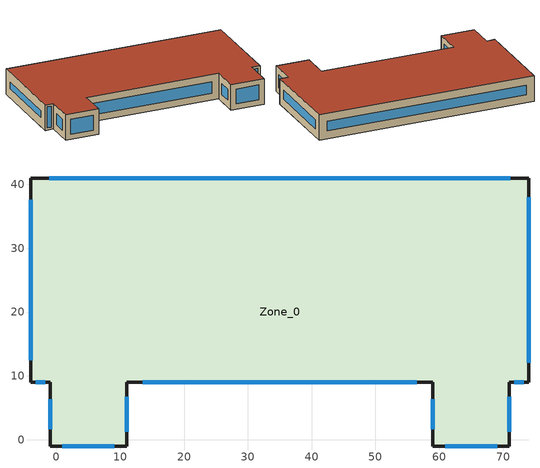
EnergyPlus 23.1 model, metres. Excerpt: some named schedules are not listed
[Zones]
Zone_0
 floor outside (90.1-2019 Nonresidential CZ 0 Exterior Floor (Mass)): 11,9 11,-1 -1,-1 -1,9 -4,9 -4,41 74,41 74,9 71,9 71,-1 59,-1 59,9 z6.95
 wall outside (90.1-2019 Nonresidential CZ 0 Exterior Wall (Mass)): 11,-1 11,9 59,9 59,-1 71,-1 71,9 74,9 74,41 -4,41 -4,9 -1,9 -1,-1 11,-1 z6.95:16.18
 window (90.1-2019 Nonresidential CZ 0 Glazing (Operable)): 11,1.26 11,6.75 / 71,1.26 71,6.75 z9.2:13.92; 0.91,-1 9.09,-1 / 60.91,-1 69.09,-1 z8.85:14.27; -1,6.35 -1,1.66 / 59,6.35 59,1.66 z9.6:13.53; -3.22,9 -1.78,9 / 71.78,9 73.22,9 z7.72:15.4; -4,37.56 -4,12.44 z10.39:12.74; 71.13,41 -1.13,41 z9.82:13.31; 74,12.03 74,37.98 z9.97:13.16; 13.55,9 56.45,9 z9.5:13.63
 roof outside (90.1-2019 Nonresidential CZ 0 Exterior Roof (Mass)): 11,9 59,9 59,-1 71,-1 71,9 74,9 74,41 -4,41 -4,9 -1,9 -1,-1 11,-1 z16.18
[Site:GroundTemperature:BuildingSurface]
18, 18, 18, 18, 18, 18, 18, 18, 18, 18, 18, 18
[Site:GroundReflectance]
0.2, 0.2, 0.2, 0.2, 0.2, 0.2, 0.2, 0.2, 0.2, 0.2, 0.2, 0.2
[Site:GroundReflectance:SnowModifier]
1, 1
[Site:WeatherStation]
Wind Sensor Height Above Ground {m}=10; Wind Speed Profile Exponent=0.22; Wind Speed Profile Boundary Layer Thickness {m}=370; Air Temperature Sensor Height Above Ground {m}=1.5
[SizingPeriod:WeatherFileConditionType] Use Weather File Daylight Saving Period=No; Use Weather File Rain and Snow Indicators=No
Name | Period Selection | Day Type
Extreme Summer Weather Period for Design | SummerExtreme | SummerDesignDay
Extreme Winter Weather Period for Design | WinterExtreme | WinterDesignDay
[Building]
Building: North Axis {deg}=0; Terrain=Suburbs; Loads Convergence Tolerance Value=0.04; Temperature Convergence Tolerance Value {deltaC}=0.25; Solar Distribution=FullExterior; Maximum Number of Warmup Days=25; Minimum Number of Warmup Days=6
[Construction]
90.1-2019 Nonresidential CZ 0 Exterior Wall (Mass): Stucco_0.025_90.1-2019 Nonresidential CZ 0 Exterior Wall (Mass), Concrete_0.203_90.1-2019 Nonresidential CZ 0 Exterior Wall (Mass), Mineral Wool_0.006340168156952033_90.1-2019 Nonresidential CZ 0 Exterior Wall (Mass), Plaster_0.013_90.1-2019 Nonresidential CZ 0 Exterior Wall (Mass)
90.1-2019 Nonresidential CZ 0 Exterior Roof (Mass): Vaporpermeable Felt_0.003_90.1-2019 Nonresidential CZ 0 Exterior Roof (Mass), XPS Board_0.14713995500631277_90.1-2019 Nonresidential CZ 0 Exterior Roof (Mass), Concrete_0.203_90.1-2019 Nonresidential CZ 0 Exterior Roof (Mass), Acoustic Tile_0.005_90.1-2019 Nonresidential CZ 0 Exterior Roof (Mass)
90.1-2019 Nonresidential CZ 0 Exterior Floor (Mass): Stucco_0.025_90.1-2019 Nonresidential CZ 0 Exterior Floor (Mass), Mineral Wool_0.005244967487677573_90.1-2019 Nonresidential CZ 0 Exterior Floor (Mass), Concrete_0.102_90.1-2019 Nonresidential CZ 0 Exterior Floor (Mass), Carpet_0.02_90.1-2019 Nonresidential CZ 0 Exterior Floor (Mass)
90.1-2019 Nonresidential CZ 0 Glazing (Operable): 90.1-2019 Nonresidential CZ 0 Glazing (Operable)Window
[Material]
Stucco_0.025_90.1-2019 Nonresidential CZ 0 Exterior Wall (Mass): Roughness=Smooth; @90.1-2019 Nonresidential CZ 0 Exterior Wall (Mass):Stucco-Thickness@ [m]=0.025; @90.1-2019 Nonresidential CZ 0 Exterior Wall (Mass):Stucco-Conductivity@ [W/m-K]=0.72; @90.1-2019 Nonresidential CZ 0 Exterior Wall (Mass):Stucco-Density@ [kg/m3]=1856; @90.1-2019 Nonresidential CZ 0 Exterior Wall (Mass):Stucco-SpecificHeat@ [J/kg-K]=840; @90.1-2019 Nonresidential CZ 0 Exterior Wall (Mass):Stucco-ThermalEmittance@=0.9; @90.1-2019 Nonresidential CZ 0 Exterior Wall (Mass):Stucco-SolarAbsorptance@=0.7; @90.1-2019 Nonresidential CZ 0 Exterior Wall (Mass):Stucco-VisibleAbsorptance@=0.7
Concrete_0.203_90.1-2019 Nonresidential CZ 0 Exterior Wall (Mass): Roughness=Rough; @90.1-2019 Nonresidential CZ 0 Exterior Wall (Mass):Concrete-Thickness@ [m]=0.203; @90.1-2019 Nonresidential CZ 0 Exterior Wall (Mass):Concrete-Conductivity@ [W/m-K]=2; @90.1-2019 Nonresidential CZ 0 Exterior Wall (Mass):Concrete-Density@ [kg/m3]=2400; @90.1-2019 Nonresidential CZ 0 Exterior Wall (Mass):Concrete-SpecificHeat@ [J/kg-K]=950; @90.1-2019 Nonresidential CZ 0 Exterior Wall (Mass):Concrete-ThermalEmittance@=0.9; @90.1-2019 Nonresidential CZ 0 Exterior Wall (Mass):Concrete-SolarAbsorptance@=0.7; @90.1-2019 Nonresidential CZ 0 Exterior Wall (Mass):Concrete-VisibleAbsorptance@=0.7
Mineral Wool_0.006340168156952033_90.1-2019 Nonresidential CZ 0 Exterior Wall (Mass): Roughness=Rough; @90.1-2019 Nonresidential CZ 0 Exterior Wall (Mass):Mineral Wool-Thickness@ [m]=0.00634017; @90.1-2019 Nonresidential CZ 0 Exterior Wall (Mass):Mineral Wool-Conductivity@ [W/m-K]=0.041; @90.1-2019 Nonresidential CZ 0 Exterior Wall (Mass):Mineral Wool-Density@ [kg/m3]=155; @90.1-2019 Nonresidential CZ 0 Exterior Wall (Mass):Mineral Wool-SpecificHeat@ [J/kg-K]=1130; @90.1-2019 Nonresidential CZ 0 Exterior Wall (Mass):Mineral Wool-ThermalEmittance@=0.9; @90.1-2019 Nonresidential CZ 0 Exterior Wall (Mass):Mineral Wool-SolarAbsorptance@=0.7; @90.1-2019 Nonresidential CZ 0 Exterior Wall (Mass):Mineral Wool-VisibleAbsorptance@=0.7
Plaster_0.013_90.1-2019 Nonresidential CZ 0 Exterior Wall (Mass): Roughness=Rough; @90.1-2019 Nonresidential CZ 0 Exterior Wall (Mass):Plaster-Thickness@ [m]=0.013; @90.1-2019 Nonresidential CZ 0 Exterior Wall (Mass):Plaster-Conductivity@ [W/m-K]=1; @90.1-2019 Nonresidential CZ 0 Exterior Wall (Mass):Plaster-Density@ [kg/m3]=2000; @90.1-2019 Nonresidential CZ 0 Exterior Wall (Mass):Plaster-SpecificHeat@ [J/kg-K]=1130; @90.1-2019 Nonresidential CZ 0 Exterior Wall (Mass):Plaster-ThermalEmittance@=0.9; @90.1-2019 Nonresidential CZ 0 Exterior Wall (Mass):Plaster-SolarAbsorptance@=0.7; @90.1-2019 Nonresidential CZ 0 Exterior Wall (Mass):Plaster-VisibleAbsorptance@=0.7
Vaporpermeable Felt_0.003_90.1-2019 Nonresidential CZ 0 Exterior Roof (Mass): Roughness=Rough; @90.1-2019 Nonresidential CZ 0 Exterior Roof (Mass):Vaporpermeable Felt-Thickness@ [m]=0.003; @90.1-2019 Nonresidential CZ 0 Exterior Roof (Mass):Vaporpermeable Felt-Conductivity@ [W/m-K]=0.909091; @90.1-2019 Nonresidential CZ 0 Exterior Roof (Mass):Vaporpermeable Felt-Density@ [kg/m3]=0.5; @90.1-2019 Nonresidential CZ 0 Exterior Roof (Mass):Vaporpermeable Felt-SpecificHeat@ [J/kg-K]=1800; @90.1-2019 Nonresidential CZ 0 Exterior Roof (Mass):Vaporpermeable Felt-ThermalEmittance@=0.9; @90.1-2019 Nonresidential CZ 0 Exterior Roof (Mass):Vaporpermeable Felt-SolarAbsorptance@=0.7; @90.1-2019 Nonresidential CZ 0 Exterior Roof (Mass):Vaporpermeable Felt-VisibleAbsorptance@=0.7
XPS Board_0.14713995500631277_90.1-2019 Nonresidential CZ 0 Exterior Roof (Mass): Roughness=Rough; @90.1-2019 Nonresidential CZ 0 Exterior Roof (Mass):XPS Board-Thickness@ [m]=0.14714; @90.1-2019 Nonresidential CZ 0 Exterior Roof (Mass):XPS Board-Conductivity@ [W/m-K]=0.034; @90.1-2019 Nonresidential CZ 0 Exterior Roof (Mass):XPS Board-Density@ [kg/m3]=35; @90.1-2019 Nonresidential CZ 0 Exterior Roof (Mass):XPS Board-SpecificHeat@ [J/kg-K]=1400; @90.1-2019 Nonresidential CZ 0 Exterior Roof (Mass):XPS Board-ThermalEmittance@=0.9; @90.1-2019 Nonresidential CZ 0 Exterior Roof (Mass):XPS Board-SolarAbsorptance@=0.7; @90.1-2019 Nonresidential CZ 0 Exterior Roof (Mass):XPS Board-VisibleAbsorptance@=0.7
Concrete_0.203_90.1-2019 Nonresidential CZ 0 Exterior Roof (Mass): Roughness=Rough; @90.1-2019 Nonresidential CZ 0 Exterior Roof (Mass):Concrete-Thickness@ [m]=0.203; @90.1-2019 Nonresidential CZ 0 Exterior Roof (Mass):Concrete-Conductivity@ [W/m-K]=2; @90.1-2019 Nonresidential CZ 0 Exterior Roof (Mass):Concrete-Density@ [kg/m3]=2400; @90.1-2019 Nonresidential CZ 0 Exterior Roof (Mass):Concrete-SpecificHeat@ [J/kg-K]=950; @90.1-2019 Nonresidential CZ 0 Exterior Roof (Mass):Concrete-ThermalEmittance@=0.9; @90.1-2019 Nonresidential CZ 0 Exterior Roof (Mass):Concrete-SolarAbsorptance@=0.7; @90.1-2019 Nonresidential CZ 0 Exterior Roof (Mass):Concrete-VisibleAbsorptance@=0.7
Acoustic Tile_0.005_90.1-2019 Nonresidential CZ 0 Exterior Roof (Mass): Roughness=MediumSmooth; @90.1-2019 Nonresidential CZ 0 Exterior Roof (Mass):Acoustic Tile-Thickness@ [m]=0.005; @90.1-2019 Nonresidential CZ 0 Exterior Roof (Mass):Acoustic Tile-Conductivity@ [W/m-K]=0.06; @90.1-2019 Nonresidential CZ 0 Exterior Roof (Mass):Acoustic Tile-Density@ [kg/m3]=368; @90.1-2019 Nonresidential CZ 0 Exterior Roof (Mass):Acoustic Tile-SpecificHeat@ [J/kg-K]=590; @90.1-2019 Nonresidential CZ 0 Exterior Roof (Mass):Acoustic Tile-ThermalEmittance@=0.9; @90.1-2019 Nonresidential CZ 0 Exterior Roof (Mass):Acoustic Tile-SolarAbsorptance@=0.7; @90.1-2019 Nonresidential CZ 0 Exterior Roof (Mass):Acoustic Tile-VisibleAbsorptance@=0.7
Stucco_0.025_90.1-2019 Nonresidential CZ 0 Exterior Floor (Mass): Roughness=Smooth; @90.1-2019 Nonresidential CZ 0 Exterior Floor (Mass):Stucco-Thickness@ [m]=0.025; @90.1-2019 Nonresidential CZ 0 Exterior Floor (Mass):Stucco-Conductivity@ [W/m-K]=0.72; @90.1-2019 Nonresidential CZ 0 Exterior Floor (Mass):Stucco-Density@ [kg/m3]=1856; @90.1-2019 Nonresidential CZ 0 Exterior Floor (Mass):Stucco-SpecificHeat@ [J/kg-K]=840; @90.1-2019 Nonresidential CZ 0 Exterior Floor (Mass):Stucco-ThermalEmittance@=0.9; @90.1-2019 Nonresidential CZ 0 Exterior Floor (Mass):Stucco-SolarAbsorptance@=0.7; @90.1-2019 Nonresidential CZ 0 Exterior Floor (Mass):Stucco-VisibleAbsorptance@=0.7
Mineral Wool_0.005244967487677573_90.1-2019 Nonresidential CZ 0 Exterior Floor (Mass): Roughness=Rough; @90.1-2019 Nonresidential CZ 0 Exterior Floor (Mass):Mineral Wool-Thickness@ [m]=0.00524497; @90.1-2019 Nonresidential CZ 0 Exterior Floor (Mass):Mineral Wool-Conductivity@ [W/m-K]=0.041; @90.1-2019 Nonresidential CZ 0 Exterior Floor (Mass):Mineral Wool-Density@ [kg/m3]=155; @90.1-2019 Nonresidential CZ 0 Exterior Floor (Mass):Mineral Wool-SpecificHeat@ [J/kg-K]=1130; @90.1-2019 Nonresidential CZ 0 Exterior Floor (Mass):Mineral Wool-ThermalEmittance@=0.9; @90.1-2019 Nonresidential CZ 0 Exterior Floor (Mass):Mineral Wool-SolarAbsorptance@=0.7; @90.1-2019 Nonresidential CZ 0 Exterior Floor (Mass):Mineral Wool-VisibleAbsorptance@=0.7
Concrete_0.102_90.1-2019 Nonresidential CZ 0 Exterior Floor (Mass): Roughness=Rough; @90.1-2019 Nonresidential CZ 0 Exterior Floor (Mass):Concrete-Thickness@ [m]=0.102; @90.1-2019 Nonresidential CZ 0 Exterior Floor (Mass):Concrete-Conductivity@ [W/m-K]=2; @90.1-2019 Nonresidential CZ 0 Exterior Floor (Mass):Concrete-Density@ [kg/m3]=2400; @90.1-2019 Nonresidential CZ 0 Exterior Floor (Mass):Concrete-SpecificHeat@ [J/kg-K]=950; @90.1-2019 Nonresidential CZ 0 Exterior Floor (Mass):Concrete-ThermalEmittance@=0.9; @90.1-2019 Nonresidential CZ 0 Exterior Floor (Mass):Concrete-SolarAbsorptance@=0.7; @90.1-2019 Nonresidential CZ 0 Exterior Floor (Mass):Concrete-VisibleAbsorptance@=0.7
Carpet_0.02_90.1-2019 Nonresidential CZ 0 Exterior Floor (Mass): Roughness=MediumRough; @90.1-2019 Nonresidential CZ 0 Exterior Floor (Mass):Carpet-Thickness@ [m]=0.02; @90.1-2019 Nonresidential CZ 0 Exterior Floor (Mass):Carpet-Conductivity@ [W/m-K]=0.06; @90.1-2019 Nonresidential CZ 0 Exterior Floor (Mass):Carpet-Density@ [kg/m3]=288; @90.1-2019 Nonresidential CZ 0 Exterior Floor (Mass):Carpet-SpecificHeat@ [J/kg-K]=1380; @90.1-2019 Nonresidential CZ 0 Exterior Floor (Mass):Carpet-ThermalEmittance@=0.9; @90.1-2019 Nonresidential CZ 0 Exterior Floor (Mass):Carpet-SolarAbsorptance@=0.7; @90.1-2019 Nonresidential CZ 0 Exterior Floor (Mass):Carpet-VisibleAbsorptance@=0.7
[WindowMaterial:SimpleGlazingSystem]
90.1-2019 Nonresidential CZ 0 Glazing (Operable)Window: @90.1-2019 Nonresidential CZ 0 Glazing (Operable)-UValue@=3.52052; @90.1-2019 Nonresidential CZ 0 Glazing (Operable)-SolarHeatGainCoefficient@=0.2; @90.1-2019 Nonresidential CZ 0 Glazing (Operable)-VisibleTransmittance@=0.22
[Zone]
Zone_0: Rotation [deg]=0; Type=1; Multiplier=1; Volume [m3]=25261.4; Area [m2]=2736; Zone Inside Convection Algorithm=TARP; Zone Outside Convection Algorithm=DOE-2
[People]
People Zone_0: Zone or ZoneList=Zone_0; OccupancySchedule=NECB-A-Occupancy; Number of People Calculation Method=People/Area; PeopleDensity [person/m2]=0.0071; Fraction Radiant=0.3; Sensible Heat Fraction=AUTOCALCULATE; Activity Level Schedule=Zone_0PeopleActivity; Carbon Dioxide Generation Rate [m3/s-W]=3.82e-08; Enable ASHRAE 55 Comfort Warnings=No; Mean Radiant Temperature Calculation Type=ZoneAveraged; Work Efficiency Schedule=Zone_0WorkEfficiency; Clothing Insulation Calculation Method=DynamicClothingModelASHRAE55; Air Velocity Schedule=AirSpeed 0; Thermal Comfort Model 1 Type=AdaptiveASH55
[ElectricEquipment]
Zone_0 Equipment: Zone or ZoneList=Zone_0; EquipmentAvailibilitySchedule=NECB-A-Electric-Equipment; Design Level Calculation Method=Watts/Area; EquipmentPowerDensity [W/m2]=7; Fraction Latent=0; Fraction Radiant=.2; Fraction Lost=0
[Lights]
Zone_0 General lighting: Zone or ZoneList=Zone_0; LightsAvailibilitySchedule=NECB-A-Lighting; Design Level Calculation Method=Watts/Area; LightingPowerDensity [W/m2]=12; Return Air Fraction=0; Fraction Radiant=.42; Fraction Visible=.18; Fraction Replaceable=1
[ZoneVentilation:WindandStackOpenArea]
Zone_0NatVent_Buoy: Zone=Zone_0; Opening Area {m2}=616.467; Opening Area Fraction Schedule=NatVentAvail_Zone_0; Opening Effectiveness=0; Effective Angle {deg}=0; Height Difference {m}=0.990699; Discharge Coefficient for Opening=0.6; Minimum Indoor Temperature {C}=22; Maximum Indoor Temperature {C}=100; Delta Temperature {deltaC}=1; Minimum Outdoor Temperature {C}=0; Maximum Outdoor Temperature {C}=30; Maximum Wind Speed {m/s}=40
[ZoneInfiltration:DesignFlowRate]
Zone_0Infiltration: Zone or ZoneList=Zone_0; Schedule=On; Design Flow Rate Calculation Method=Flow/ExteriorArea; Flow per Exterior Surface Area [m3/s-m2]=0.00056896; @Zone_0-InfiltrationConstantCoefficient@=1; @Zone_0-InfiltrationTemperatureCoefficient@=0; @Zone_0-InfiltrationWindVelocityCoefficient@=0; @Zone_0-InfiltrationWindVelocitySquaredCoefficient@=0
[Zone equipment]
Zone_0: Zone_0 Ideal Loads Air
[Sizing:Zone]
Zone_0: Zone Cooling Design Supply Air Temperature Input Method=SupplyAirTemperature; Zone Cooling Design Supply Air Temperature {C}=12; Zone Heating Design Supply Air Temperature Input Method=SupplyAirTemperature; Zone Heating Design Supply Air Temperature {C}=35; Zone Cooling Design Supply Air Humidity Ratio {kgWater/kgDryAir}=0.009; Zone Heating Design Supply Air Humidity Ratio {kgWater/kgDryAir}=0.004; Design Specification Outdoor Air Object=Zone_0MinFreshAir; Zone Heating Sizing Factor=1.15; Zone Cooling Sizing Factor=1.15; Cooling Design Air Flow Method=DesignDay; Heating Design Air Flow Method=DesignDay
[ZoneControl:Thermostat]
Zone_0 Thermostat: Zone or ZoneList=Zone_0; Control Type Schedule=Zone_0_ZoneControlTypeSched; Control 1=Dual Setpoint - Zone Zone_0
[ThermostatSetpoint:DualSetpoint]
Dual Setpoint - Zone Zone_0: Heating Setpoint Temperature Schedule=Zone_0Heating_SP_Sch; Cooling Setpoint Temperature Schedule=Zone_0Cooling_SP_Sch
[DesignSpecification:OutdoorAir]
Zone_0MinFreshAir: Outdoor Air Method=Sum; @Zone_0-MinFreshAirPerson@ [m3/s-person]=0.01; @Zone_0-MinFreshAirArea@ [m3/s-m2]=0.001; MechVentSchedule=AllOn
[Schedule:Constant]
On: 1
AirSpeed 0: 0
Zone_0PeopleActivity: Any Number, 125.28
Zone_0WorkEfficiency: Any Number, 0
Zone_0_ZoneControlTypeSched: 4
[Schedule:Year]
NECB-A-Occupancy: Fraction, NECB-A-Occupancy_0, 1, 1, 1, 7, NECB-A-Occupancy_1, 1, 8, 1, 14, NECB-A-Occupancy_2, 1, 15, 1, 21, NECB-A-Occupancy_3, 1, 22, 1, 28, NECB-A-Occupancy_4, 1, 29, 2, 4, NECB-A-Occupancy_5, 2, 5, 2, 11, NECB-A-Occupancy_6, 2, 12, 2, 18, NECB-A-Occupancy_7, 2, 19, 2, 25, NECB-A-Occupancy_8, 2, 26, 3, 4, NECB-A-Occupancy_9, 3, 5, 3, 11, NECB-A-Occupancy_10, 3, 12, 3, 18, NECB-A-Occupancy_11, 3, 19, 3, 25, NECB-A-Occupancy_12, 3, 26, 4, 1, NECB-A-Occupancy_13, 4, 2, 4, 8, NECB-A-Occupancy_14, 4, 9, 4, 15, NECB-A-Occupancy_15, 4, 16, 4, 22, NECB-A-Occupancy_16, 4, 23, 4, 29, NECB-A-Occupancy_17, 4, 30, 5, 6, NECB-A-Occupancy_18, 5, 7, 5, 13, NECB-A-Occupancy_19, 5, 14, 5, 20, NECB-A-Occupancy_20, 5, 21, 5, 27, NECB-A-Occupancy_21, 5, 28, 6, 3, NECB-A-Occupancy_22, 6, 4, 6, 10, NECB-A-Occupancy_23, 6, 11, 6, 17, NECB-A-Occupancy_24, 6, 18, 6, 24, NECB-A-Occupancy_25, 6, 25, 7, 1, NECB-A-Occupancy_26, 7, 2, 7, 8, NECB-A-Occupancy_27, 7, 9, 7, 15, NECB-A-Occupancy_28, 7, 16, 7, 22, NECB-A-Occupancy_29, 7, 23, 7, 29, NECB-A-Occupancy_30, 7, 30, 8, 5, NECB-A-Occupancy_31, 8, 6, 8, 12, NECB-A-Occupancy_32, 8, 13, 8, 19, NECB-A-Occupancy_33, 8, 20, 8, 26, NECB-A-Occupancy_34, 8, 27, 9, 2, NECB-A-Occupancy_35, 9, 3, 9, 9, NECB-A-Occupancy_36, 9, 10, 9, 16, NECB-A-Occupancy_37, 9, 17, 9, 23, NECB-A-Occupancy_38, 9, 24, 9, 30, NECB-A-Occupancy_39, 10, 1, 10, 7, NECB-A-Occupancy_40, 10, 8, 10, 14, NECB-A-Occupancy_41, 10, 15, 10, 21, NECB-A-Occupancy_42, 10, 22, 10, 28, NECB-A-Occupancy_43, 10, 29, 11, 4, NECB-A-Occupancy_44, 11, 5, 11, 11, NECB-A-Occupancy_45, 11, 12, 11, 18, NECB-A-Occupancy_46, 11, 19, 11, 25, NECB-A-Occupancy_47, 11, 26, 12, 2, NECB-A-Occupancy_48, 12, 3, 12, 9, NECB-A-Occupancy_49, 12, 10, 12, 16, NECB-A-Occupancy_50, 12, 17, 12, 23, NECB-A-Occupancy_51, 12, 24, 12, 30, NECB-A-Occupancy_52, 12, 31, 12, 31
NECB-A-Lighting: Fraction, NECB-A-Lighting_0, 1, 1, 1, 7, NECB-A-Lighting_1, 1, 8, 1, 14, NECB-A-Lighting_2, 1, 15, 1, 21, NECB-A-Lighting_3, 1, 22, 1, 28, NECB-A-Lighting_4, 1, 29, 2, 4, NECB-A-Lighting_5, 2, 5, 2, 11, NECB-A-Lighting_6, 2, 12, 2, 18, NECB-A-Lighting_7, 2, 19, 2, 25, NECB-A-Lighting_8, 2, 26, 3, 4, NECB-A-Lighting_9, 3, 5, 3, 11, NECB-A-Lighting_10, 3, 12, 3, 18, NECB-A-Lighting_11, 3, 19, 3, 25, NECB-A-Lighting_12, 3, 26, 4, 1, NECB-A-Lighting_13, 4, 2, 4, 8, NECB-A-Lighting_14, 4, 9, 4, 15, NECB-A-Lighting_15, 4, 16, 4, 22, NECB-A-Lighting_16, 4, 23, 4, 29, NECB-A-Lighting_17, 4, 30, 5, 6, NECB-A-Lighting_18, 5, 7, 5, 13, NECB-A-Lighting_19, 5, 14, 5, 20, NECB-A-Lighting_20, 5, 21, 5, 27, NECB-A-Lighting_21, 5, 28, 6, 3, NECB-A-Lighting_22, 6, 4, 6, 10, NECB-A-Lighting_23, 6, 11, 6, 17, NECB-A-Lighting_24, 6, 18, 6, 24, NECB-A-Lighting_25, 6, 25, 7, 1, NECB-A-Lighting_26, 7, 2, 7, 8, NECB-A-Lighting_27, 7, 9, 7, 15, NECB-A-Lighting_28, 7, 16, 7, 22, NECB-A-Lighting_29, 7, 23, 7, 29, NECB-A-Lighting_30, 7, 30, 8, 5, NECB-A-Lighting_31, 8, 6, 8, 12, NECB-A-Lighting_32, 8, 13, 8, 19, NECB-A-Lighting_33, 8, 20, 8, 26, NECB-A-Lighting_34, 8, 27, 9, 2, NECB-A-Lighting_35, 9, 3, 9, 9, NECB-A-Lighting_36, 9, 10, 9, 16, NECB-A-Lighting_37, 9, 17, 9, 23, NECB-A-Lighting_38, 9, 24, 9, 30, NECB-A-Lighting_39, 10, 1, 10, 7, NECB-A-Lighting_40, 10, 8, 10, 14, NECB-A-Lighting_41, 10, 15, 10, 21, NECB-A-Lighting_42, 10, 22, 10, 28, NECB-A-Lighting_43, 10, 29, 11, 4, NECB-A-Lighting_44, 11, 5, 11, 11, NECB-A-Lighting_45, 11, 12, 11, 18, NECB-A-Lighting_46, 11, 19, 11, 25, NECB-A-Lighting_47, 11, 26, 12, 2, NECB-A-Lighting_48, 12, 3, 12, 9, NECB-A-Lighting_49, 12, 10, 12, 16, NECB-A-Lighting_50, 12, 17, 12, 23, NECB-A-Lighting_51, 12, 24, 12, 30, NECB-A-Lighting_52, 12, 31, 12, 31
NECB-A-Electric-Equipment: Fraction, NECB-A-Electric-Equipment_0, 1, 1, 1, 7, NECB-A-Electric-Equipment_1, 1, 8, 1, 14, NECB-A-Electric-Equipment_2, 1, 15, 1, 21, NECB-A-Electric-Equipment_3, 1, 22, 1, 28, NECB-A-Electric-Equipment_4, 1, 29, 2, 4, NECB-A-Electric-Equipment_5, 2, 5, 2, 11, NECB-A-Electric-Equipment_6, 2, 12, 2, 18, NECB-A-Electric-Equipment_7, 2, 19, 2, 25, NECB-A-Electric-Equipment_8, 2, 26, 3, 4, NECB-A-Electric-Equipment_9, 3, 5, 3, 11, NECB-A-Electric-Equipment_10, 3, 12, 3, 18, NECB-A-Electric-Equipment_11, 3, 19, 3, 25, NECB-A-Electric-Equipment_12, 3, 26, 4, 1, NECB-A-Electric-Equipment_13, 4, 2, 4, 8, NECB-A-Electric-Equipment_14, 4, 9, 4, 15, NECB-A-Electric-Equipment_15, 4, 16, 4, 22, NECB-A-Electric-Equipment_16, 4, 23, 4, 29, NECB-A-Electric-Equipment_17, 4, 30, 5, 6, NECB-A-Electric-Equipment_18, 5, 7, 5, 13, NECB-A-Electric-Equipment_19, 5, 14, 5, 20, NECB-A-Electric-Equipment_20, 5, 21, 5, 27, NECB-A-Electric-Equipment_21, 5, 28, 6, 3, NECB-A-Electric-Equipment_22, 6, 4, 6, 10, NECB-A-Electric-Equipment_23, 6, 11, 6, 17, NECB-A-Electric-Equipment_24, 6, 18, 6, 24, NECB-A-Electric-Equipment_25, 6, 25, 7, 1, NECB-A-Electric-Equipment_26, 7, 2, 7, 8, NECB-A-Electric-Equipment_27, 7, 9, 7, 15, NECB-A-Electric-Equipment_28, 7, 16, 7, 22, NECB-A-Electric-Equipment_29, 7, 23, 7, 29, NECB-A-Electric-Equipment_30, 7, 30, 8, 5, NECB-A-Electric-Equipment_31, 8, 6, 8, 12, NECB-A-Electric-Equipment_32, 8, 13, 8, 19, NECB-A-Electric-Equipment_33, 8, 20, 8, 26, NECB-A-Electric-Equipment_34, 8, 27, 9, 2, NECB-A-Electric-Equipment_35, 9, 3, 9, 9, NECB-A-Electric-Equipment_36, 9, 10, 9, 16, NECB-A-Electric-Equipment_37, 9, 17, 9, 23, NECB-A-Electric-Equipment_38, 9, 24, 9, 30, NECB-A-Electric-Equipment_39, 10, 1, 10, 7, NECB-A-Electric-Equipment_40, 10, 8, 10, 14, NECB-A-Electric-Equipment_41, 10, 15, 10, 21, NECB-A-Electric-Equipment_42, 10, 22, 10, 28, NECB-A-Electric-Equipment_43, 10, 29, 11, 4, NECB-A-Electric-Equipment_44, 11, 5, 11, 11, NECB-A-Electric-Equipment_45, 11, 12, 11, 18, NECB-A-Electric-Equipment_46, 11, 19, 11, 25, NECB-A-Electric-Equipment_47, 11, 26, 12, 2, NECB-A-Electric-Equipment_48, 12, 3, 12, 9, NECB-A-Electric-Equipment_49, 12, 10, 12, 16, NECB-A-Electric-Equipment_50, 12, 17, 12, 23, NECB-A-Electric-Equipment_51, 12, 24, 12, 30, NECB-A-Electric-Equipment_52, 12, 31, 12, 31
NatVentAvail_Zone_0: Fraction, NatVentAvail_Zone_0_0, 1, 1, 1, 7, NatVentAvail_Zone_0_1, 1, 8, 1, 14, NatVentAvail_Zone_0_2, 1, 15, 1, 21, NatVentAvail_Zone_0_3, 1, 22, 1, 28, NatVentAvail_Zone_0_4, 1, 29, 2, 4, NatVentAvail_Zone_0_5, 2, 5, 2, 11, NatVentAvail_Zone_0_6, 2, 12, 2, 18, NatVentAvail_Zone_0_7, 2, 19, 2, 25, NatVentAvail_Zone_0_8, 2, 26, 3, 4, NatVentAvail_Zone_0_9, 3, 5, 3, 11, NatVentAvail_Zone_0_10, 3, 12, 3, 18, NatVentAvail_Zone_0_11, 3, 19, 3, 25, NatVentAvail_Zone_0_12, 3, 26, 4, 1, NatVentAvail_Zone_0_13, 4, 2, 4, 8, NatVentAvail_Zone_0_14, 4, 9, 4, 15, NatVentAvail_Zone_0_15, 4, 16, 4, 22, NatVentAvail_Zone_0_16, 4, 23, 4, 29, NatVentAvail_Zone_0_17, 4, 30, 5, 6, NatVentAvail_Zone_0_18, 5, 7, 5, 13, NatVentAvail_Zone_0_19, 5, 14, 5, 20, NatVentAvail_Zone_0_20, 5, 21, 5, 27, NatVentAvail_Zone_0_21, 5, 28, 6, 3, NatVentAvail_Zone_0_22, 6, 4, 6, 10, NatVentAvail_Zone_0_23, 6, 11, 6, 17, NatVentAvail_Zone_0_24, 6, 18, 6, 24, NatVentAvail_Zone_0_25, 6, 25, 7, 1, NatVentAvail_Zone_0_26, 7, 2, 7, 8, NatVentAvail_Zone_0_27, 7, 9, 7, 15, NatVentAvail_Zone_0_28, 7, 16, 7, 22, NatVentAvail_Zone_0_29, 7, 23, 7, 29, NatVentAvail_Zone_0_30, 7, 30, 8, 5, NatVentAvail_Zone_0_31, 8, 6, 8, 12, NatVentAvail_Zone_0_32, 8, 13, 8, 19, NatVentAvail_Zone_0_33, 8, 20, 8, 26, NatVentAvail_Zone_0_34, 8, 27, 9, 2, NatVentAvail_Zone_0_35, 9, 3, 9, 9, NatVentAvail_Zone_0_36, 9, 10, 9, 16, NatVentAvail_Zone_0_37, 9, 17, 9, 23, NatVentAvail_Zone_0_38, 9, 24, 9, 30, NatVentAvail_Zone_0_39, 10, 1, 10, 7, NatVentAvail_Zone_0_40, 10, 8, 10, 14, NatVentAvail_Zone_0_41, 10, 15, 10, 21, NatVentAvail_Zone_0_42, 10, 22, 10, 28, NatVentAvail_Zone_0_43, 10, 29, 11, 4, NatVentAvail_Zone_0_44, 11, 5, 11, 11, NatVentAvail_Zone_0_45, 11, 12, 11, 18, NatVentAvail_Zone_0_46, 11, 19, 11, 25, NatVentAvail_Zone_0_47, 11, 26, 12, 2, NatVentAvail_Zone_0_48, 12, 3, 12, 9, NatVentAvail_Zone_0_49, 12, 10, 12, 16, NatVentAvail_Zone_0_50, 12, 17, 12, 23, NatVentAvail_Zone_0_51, 12, 24, 12, 30, NatVentAvail_Zone_0_52, 12, 31, 12, 31
[Schedule:Week:Daily]
NECB-A-Occupancy_0; NECB-A-Occupancy_1; NECB-A-Occupancy_2; NECB-A-Occupancy_3; NECB-A-Occupancy_4; NECB-A-Occupancy_5; NECB-A-Occupancy_6; NECB-A-Occupancy_7; NECB-A-Occupancy_8; NECB-A-Occupancy_9; NECB-A-Occupancy_10; NECB-A-Occupancy_11; NECB-A-Occupancy_12; NECB-A-Occupancy_13; NECB-A-Occupancy_14; NECB-A-Occupancy_15; NECB-A-Occupancy_16; NECB-A-Occupancy_17; NECB-A-Occupancy_18; NECB-A-Occupancy_19; NECB-A-Occupancy_20; NECB-A-Occupancy_21; NECB-A-Occupancy_22; NECB-A-Occupancy_23; NECB-A-Occupancy_24; NECB-A-Occupancy_25; NECB-A-Occupancy_26; NECB-A-Occupancy_27; NECB-A-Occupancy_28; NECB-A-Occupancy_29; NECB-A-Occupancy_30; NECB-A-Occupancy_31; NECB-A-Occupancy_32; NECB-A-Occupancy_33; NECB-A-Occupancy_34; NECB-A-Occupancy_35; NECB-A-Occupancy_36; NECB-A-Occupancy_37; NECB-A-Occupancy_38; NECB-A-Occupancy_39; NECB-A-Occupancy_40; NECB-A-Occupancy_41; NECB-A-Occupancy_42; NECB-A-Occupancy_43; NECB-A-Occupancy_44; NECB-A-Occupancy_45; NECB-A-Occupancy_46; NECB-A-Occupancy_47; NECB-A-Occupancy_48; NECB-A-Occupancy_49; NECB-A-Occupancy_50; NECB-A-Occupancy_51: 98de71ae-98b6-41fe-a1b3-b9b9342848b0, 0640e9a3-2647-4210-926b-2e60614e7baf, 0640e9a3-2647-4210-926b-2e60614e7baf, 0640e9a3-2647-4210-926b-2e60614e7baf, 0640e9a3-2647-4210-926b-2e60614e7baf, 0640e9a3-2647-4210-926b-2e60614e7baf, 98de71ae-98b6-41fe-a1b3-b9b9342848b0, 98de71ae-98b6-41fe-a1b3-b9b9342848b0, 98de71ae-98b6-41fe-a1b3-b9b9342848b0, 98de71ae-98b6-41fe-a1b3-b9b9342848b0, 98de71ae-98b6-41fe-a1b3-b9b9342848b0, 98de71ae-98b6-41fe-a1b3-b9b9342848b0
NECB-A-Occupancy_52: 98de71ae-98b6-41fe-a1b3-b9b9342848b0, 98de71ae-98b6-41fe-a1b3-b9b9342848b0, 98de71ae-98b6-41fe-a1b3-b9b9342848b0, 98de71ae-98b6-41fe-a1b3-b9b9342848b0, 98de71ae-98b6-41fe-a1b3-b9b9342848b0, 98de71ae-98b6-41fe-a1b3-b9b9342848b0, 98de71ae-98b6-41fe-a1b3-b9b9342848b0, 98de71ae-98b6-41fe-a1b3-b9b9342848b0, 98de71ae-98b6-41fe-a1b3-b9b9342848b0, 98de71ae-98b6-41fe-a1b3-b9b9342848b0, 98de71ae-98b6-41fe-a1b3-b9b9342848b0, 98de71ae-98b6-41fe-a1b3-b9b9342848b0
NECB-A-Lighting_0; NECB-A-Lighting_1; NECB-A-Lighting_2; NECB-A-Lighting_3; NECB-A-Lighting_4; NECB-A-Lighting_5; NECB-A-Lighting_6; NECB-A-Lighting_7; NECB-A-Lighting_8; NECB-A-Lighting_9; NECB-A-Lighting_10; NECB-A-Lighting_11; NECB-A-Lighting_12; NECB-A-Lighting_13; NECB-A-Lighting_14; NECB-A-Lighting_15; NECB-A-Lighting_16; NECB-A-Lighting_17; NECB-A-Lighting_18; NECB-A-Lighting_19; NECB-A-Lighting_20; NECB-A-Lighting_21; NECB-A-Lighting_22; NECB-A-Lighting_23; NECB-A-Lighting_24; NECB-A-Lighting_25; NECB-A-Lighting_26; NECB-A-Lighting_27; NECB-A-Lighting_28; NECB-A-Lighting_29; NECB-A-Lighting_30; NECB-A-Lighting_31; NECB-A-Lighting_32; NECB-A-Lighting_33; NECB-A-Lighting_34; NECB-A-Lighting_35; NECB-A-Lighting_36; NECB-A-Lighting_37; NECB-A-Lighting_38; NECB-A-Lighting_39; NECB-A-Lighting_40; NECB-A-Lighting_41; NECB-A-Lighting_42; NECB-A-Lighting_43; NECB-A-Lighting_44; NECB-A-Lighting_45; NECB-A-Lighting_46; NECB-A-Lighting_47; NECB-A-Lighting_48; NECB-A-Lighting_49; NECB-A-Lighting_50; NECB-A-Lighting_51: 004988bd-1fdc-42e3-a10f-6123a62f3b35, 34158a8a-b92c-444f-83a0-d5dc2d4977ae, 34158a8a-b92c-444f-83a0-d5dc2d4977ae, 34158a8a-b92c-444f-83a0-d5dc2d4977ae, 34158a8a-b92c-444f-83a0-d5dc2d4977ae, 34158a8a-b92c-444f-83a0-d5dc2d4977ae, 004988bd-1fdc-42e3-a10f-6123a62f3b35, 004988bd-1fdc-42e3-a10f-6123a62f3b35, 004988bd-1fdc-42e3-a10f-6123a62f3b35, 004988bd-1fdc-42e3-a10f-6123a62f3b35, 004988bd-1fdc-42e3-a10f-6123a62f3b35, 004988bd-1fdc-42e3-a10f-6123a62f3b35
NECB-A-Lighting_52: 004988bd-1fdc-42e3-a10f-6123a62f3b35, 004988bd-1fdc-42e3-a10f-6123a62f3b35, 004988bd-1fdc-42e3-a10f-6123a62f3b35, 004988bd-1fdc-42e3-a10f-6123a62f3b35, 004988bd-1fdc-42e3-a10f-6123a62f3b35, 004988bd-1fdc-42e3-a10f-6123a62f3b35, 004988bd-1fdc-42e3-a10f-6123a62f3b35, 004988bd-1fdc-42e3-a10f-6123a62f3b35, 004988bd-1fdc-42e3-a10f-6123a62f3b35, 004988bd-1fdc-42e3-a10f-6123a62f3b35, 004988bd-1fdc-42e3-a10f-6123a62f3b35, 004988bd-1fdc-42e3-a10f-6123a62f3b35
NECB-A-Electric-Equipment_0; NECB-A-Electric-Equipment_1; NECB-A-Electric-Equipment_2; NECB-A-Electric-Equipment_3; NECB-A-Electric-Equipment_4; NECB-A-Electric-Equipment_5; NECB-A-Electric-Equipment_6; NECB-A-Electric-Equipment_7; NECB-A-Electric-Equipment_8; NECB-A-Electric-Equipment_9; NECB-A-Electric-Equipment_10; NECB-A-Electric-Equipment_11; NECB-A-Electric-Equipment_12; NECB-A-Electric-Equipment_13; NECB-A-Electric-Equipment_14; NECB-A-Electric-Equipment_15; NECB-A-Electric-Equipment_16; NECB-A-Electric-Equipment_17; NECB-A-Electric-Equipment_18; NECB-A-Electric-Equipment_19; NECB-A-Electric-Equipment_20; NECB-A-Electric-Equipment_21; NECB-A-Electric-Equipment_22; NECB-A-Electric-Equipment_23; NECB-A-Electric-Equipment_24; NECB-A-Electric-Equipment_25; NECB-A-Electric-Equipment_26; NECB-A-Electric-Equipment_27; NECB-A-Electric-Equipment_28; NECB-A-Electric-Equipment_29; NECB-A-Electric-Equipment_30; NECB-A-Electric-Equipment_31; NECB-A-Electric-Equipment_32; NECB-A-Electric-Equipment_33; NECB-A-Electric-Equipment_34; NECB-A-Electric-Equipment_35; NECB-A-Electric-Equipment_36; NECB-A-Electric-Equipment_37; NECB-A-Electric-Equipment_38; NECB-A-Electric-Equipment_39; NECB-A-Electric-Equipment_40; NECB-A-Electric-Equipment_41; NECB-A-Electric-Equipment_42; NECB-A-Electric-Equipment_43; NECB-A-Electric-Equipment_44; NECB-A-Electric-Equipment_45; NECB-A-Electric-Equipment_46; NECB-A-Electric-Equipment_47; NECB-A-Electric-Equipment_48; NECB-A-Electric-Equipment_49; NECB-A-Electric-Equipment_50; NECB-A-Electric-Equipment_51: f054a14b-d626-4e4f-a413-cd4db60326a4, 07a23ad4-dd92-456d-9ef4-25bf54302d3f, 07a23ad4-dd92-456d-9ef4-25bf54302d3f, 07a23ad4-dd92-456d-9ef4-25bf54302d3f, 07a23ad4-dd92-456d-9ef4-25bf54302d3f, 07a23ad4-dd92-456d-9ef4-25bf54302d3f, f054a14b-d626-4e4f-a413-cd4db60326a4, f054a14b-d626-4e4f-a413-cd4db60326a4, f054a14b-d626-4e4f-a413-cd4db60326a4, f054a14b-d626-4e4f-a413-cd4db60326a4, f054a14b-d626-4e4f-a413-cd4db60326a4, f054a14b-d626-4e4f-a413-cd4db60326a4
NECB-A-Electric-Equipment_52: f054a14b-d626-4e4f-a413-cd4db60326a4, f054a14b-d626-4e4f-a413-cd4db60326a4, f054a14b-d626-4e4f-a413-cd4db60326a4, f054a14b-d626-4e4f-a413-cd4db60326a4, f054a14b-d626-4e4f-a413-cd4db60326a4, f054a14b-d626-4e4f-a413-cd4db60326a4, f054a14b-d626-4e4f-a413-cd4db60326a4, f054a14b-d626-4e4f-a413-cd4db60326a4, f054a14b-d626-4e4f-a413-cd4db60326a4, f054a14b-d626-4e4f-a413-cd4db60326a4, f054a14b-d626-4e4f-a413-cd4db60326a4, f054a14b-d626-4e4f-a413-cd4db60326a4
NatVentAvail_Zone_0_0: d0c11bc8-7991-4789-b13a-0929862444af, 404ae8a7-f1d0-4c7e-aebd-8beb953f79bd, 54357b90-080f-481e-9f8c-87c8bd4090ec, 0b41d67f-329c-4531-bfe3-5705ccb75fca, 29b96503-52e0-4eb0-b640-3553a104168f, dd2386ef-6e42-48e9-82c2-d0d4caae7336, ab7e4bdf-0483-4f81-a00d-b91786aa66a4, d0c11bc8-7991-4789-b13a-0929862444af, d0c11bc8-7991-4789-b13a-0929862444af, d0c11bc8-7991-4789-b13a-0929862444af, d0c11bc8-7991-4789-b13a-0929862444af, d0c11bc8-7991-4789-b13a-0929862444af
NatVentAvail_Zone_0_1: db686820-e61f-414e-b96d-569fb9f0fe35, 5f41b0e2-3ae2-4779-9244-1794c7e16821, e41966a0-2c76-4883-b546-fe28c39d7e93, 13b5d1e0-b870-4d92-93db-58f0bba01565, 757c80aa-c161-47c9-a419-80040dd54486, d4df7baf-7651-4cb0-8fd3-2866d43a189a, 14b00c19-44e7-4323-a9aa-6da4f5bc470e, db686820-e61f-414e-b96d-569fb9f0fe35, db686820-e61f-414e-b96d-569fb9f0fe35, db686820-e61f-414e-b96d-569fb9f0fe35, db686820-e61f-414e-b96d-569fb9f0fe35, db686820-e61f-414e-b96d-569fb9f0fe35
NatVentAvail_Zone_0_2: 7426a9a0-283b-475e-a0c5-36c6c907640e, f43c7ae8-e302-495a-b1e0-0a92129bdc28, 757c80aa-c161-47c9-a419-80040dd54486, 7706d879-77e6-4161-9325-d0823d1360bf, 404ae8a7-f1d0-4c7e-aebd-8beb953f79bd, 25d4836b-90ce-4384-96af-4d9fb724da90, c5fc2d4b-9225-43a0-964e-73ce56574cc1, 7426a9a0-283b-475e-a0c5-36c6c907640e, 7426a9a0-283b-475e-a0c5-36c6c907640e, 7426a9a0-283b-475e-a0c5-36c6c907640e, 7426a9a0-283b-475e-a0c5-36c6c907640e, 7426a9a0-283b-475e-a0c5-36c6c907640e
NatVentAvail_Zone_0_3: 18cd0e36-7581-424c-843d-3d2b38a0a55d, 4b44bca6-0e78-4dd0-aea8-62f737db7963, 678f4684-5628-4ae6-b19a-3db78608a48a, 43636185-9da8-48e2-b1aa-246c9921934a, bc4062d6-c19d-471a-9ba0-ab3918e0cab2, d0c11bc8-7991-4789-b13a-0929862444af, 7a2d4903-12b2-4a4e-807f-4be032dee4fb, 18cd0e36-7581-424c-843d-3d2b38a0a55d, 18cd0e36-7581-424c-843d-3d2b38a0a55d, 18cd0e36-7581-424c-843d-3d2b38a0a55d, 18cd0e36-7581-424c-843d-3d2b38a0a55d, 18cd0e36-7581-424c-843d-3d2b38a0a55d
NatVentAvail_Zone_0_4: 94306936-0104-426b-9633-c7da84b01977, bef28e5d-5829-49ff-98eb-753d43faea1f, 7fe28aed-e583-4b4b-8b0c-3069dbadcade, 4955a7b2-d3ea-4eb6-ae4b-8d9346f7653b, af386b73-a34f-436c-8c14-fa0251d2973d, b722fad3-3015-4e30-aab7-f17b65a59257, bef28e5d-5829-49ff-98eb-753d43faea1f, 94306936-0104-426b-9633-c7da84b01977, 94306936-0104-426b-9633-c7da84b01977, 94306936-0104-426b-9633-c7da84b01977, 94306936-0104-426b-9633-c7da84b01977, 94306936-0104-426b-9633-c7da84b01977
NatVentAvail_Zone_0_5: 860f96db-06a1-4bbb-838b-03b4b96a2cf2, 2bf06172-ce32-404f-a6a6-6f73a7215f4d, 95e72555-f64c-48d7-923e-bd73e4d8b014, 4ae971e2-6597-4280-8310-cb9a5bf84b2e, 88872eab-be1a-4dc8-b035-2aa0ef3515bc, 6fef43e5-000c-4087-b77f-10fc5120178d, 6af0e3d1-9a23-481f-9bee-1849fd7f6001, 860f96db-06a1-4bbb-838b-03b4b96a2cf2, 860f96db-06a1-4bbb-838b-03b4b96a2cf2, 860f96db-06a1-4bbb-838b-03b4b96a2cf2, 860f96db-06a1-4bbb-838b-03b4b96a2cf2, 860f96db-06a1-4bbb-838b-03b4b96a2cf2
NatVentAvail_Zone_0_6: a2e58433-2660-4fdd-8288-0c097e8e23ed, f2ed14b3-d813-4538-b4da-094a1ebadf52, eca35b3c-8af4-4c91-b868-8041c6257d40, 2010ad96-5d25-4d82-8803-c076e1ac48a3, e5ebb07f-198e-4007-8f01-9cb02958c5d3, 0e9646f7-a835-4d57-9e39-42de5db038ae, 85594f08-f466-40b0-bad8-4d832db60073, a2e58433-2660-4fdd-8288-0c097e8e23ed, a2e58433-2660-4fdd-8288-0c097e8e23ed, a2e58433-2660-4fdd-8288-0c097e8e23ed, a2e58433-2660-4fdd-8288-0c097e8e23ed, a2e58433-2660-4fdd-8288-0c097e8e23ed
NatVentAvail_Zone_0_7: dd9d2744-d672-4793-8282-63fcb68e0026, c32cdeed-cd6c-428b-b39e-ce6e48c11bce, ea8bb1dd-6105-4017-ba1b-84839008eef2, e48277f3-40bf-4feb-81e4-0dab06c36ea7, 8a8b94bc-ffa2-4e8e-932a-f051478ebf0c, cdedc85e-86ab-4980-a1c1-9775e43f4faa, ad498e6f-5d63-4bd7-a988-4f32d0b70bee, dd9d2744-d672-4793-8282-63fcb68e0026, dd9d2744-d672-4793-8282-63fcb68e0026, dd9d2744-d672-4793-8282-63fcb68e0026, dd9d2744-d672-4793-8282-63fcb68e0026, dd9d2744-d672-4793-8282-63fcb68e0026
NatVentAvail_Zone_0_8: e0d5b81b-0ee4-40aa-bd00-9d329eda25d2, c5e9354f-cb38-4a9a-bac7-9db1b809fc40, 4c763da2-5026-4204-a355-9e1fc2af07f9, 74e4912d-4325-49f1-92f8-01d30419b7cc, f6413a6f-d79e-4f49-8769-5fde6e1ed29a, 24136332-7a10-48f1-8f8b-0ad64e3ee4b7, 1b226174-1cf4-4f4f-a8ed-c07eb03c063f, e0d5b81b-0ee4-40aa-bd00-9d329eda25d2, e0d5b81b-0ee4-40aa-bd00-9d329eda25d2, e0d5b81b-0ee4-40aa-bd00-9d329eda25d2, e0d5b81b-0ee4-40aa-bd00-9d329eda25d2, e0d5b81b-0ee4-40aa-bd00-9d329eda25d2
NatVentAvail_Zone_0_9: 784a678e-d290-4325-9c7d-c2da3fd01915, 5c541ee9-c09d-4849-9ba5-f20209a1f200, 1b226174-1cf4-4f4f-a8ed-c07eb03c063f, 7cb3414c-6f7c-49b3-a04a-657137985aa9, 0c33dfa7-f4f5-4461-97cc-962ba3651c00, 592f222b-025c-4656-b405-5610d4cdbabc, 5c9413ea-73a8-476d-bf7e-f15cc45c6a4d, 784a678e-d290-4325-9c7d-c2da3fd01915, 784a678e-d290-4325-9c7d-c2da3fd01915, 784a678e-d290-4325-9c7d-c2da3fd01915, 784a678e-d290-4325-9c7d-c2da3fd01915, 784a678e-d290-4325-9c7d-c2da3fd01915
NatVentAvail_Zone_0_10: dbe7aa2b-2483-4509-b1c5-b86e17c265f7, 1b226174-1cf4-4f4f-a8ed-c07eb03c063f, 2fbdb7a4-577e-404c-b400-7abb880baf5c, 42cabc7a-431c-478e-8c7a-6106e26a20df, 1063dd1d-8640-4ba5-8250-00dc72f42497, 2ccde300-8c1b-486f-a152-b4c45a21ce31, 94f5ed42-6dc6-4d22-b526-d36e4d1dc020, dbe7aa2b-2483-4509-b1c5-b86e17c265f7, dbe7aa2b-2483-4509-b1c5-b86e17c265f7, dbe7aa2b-2483-4509-b1c5-b86e17c265f7, dbe7aa2b-2483-4509-b1c5-b86e17c265f7, dbe7aa2b-2483-4509-b1c5-b86e17c265f7
NatVentAvail_Zone_0_11: 1b226174-1cf4-4f4f-a8ed-c07eb03c063f, 112c4663-6513-4d02-9145-e21de583dbf8, da52c788-cbb2-4d66-90d2-855057bd89e1, dae49b82-2c25-491e-b465-9e375f919126, 9fbf3d4c-cb55-4a7e-9e9b-688cd2ba9a55, 7b98f35d-994a-458e-9e8f-378466c6ee33, b37687c5-c965-4e99-805e-128a329d995d, 1b226174-1cf4-4f4f-a8ed-c07eb03c063f, 1b226174-1cf4-4f4f-a8ed-c07eb03c063f, 1b226174-1cf4-4f4f-a8ed-c07eb03c063f, 1b226174-1cf4-4f4f-a8ed-c07eb03c063f, 1b226174-1cf4-4f4f-a8ed-c07eb03c063f
NatVentAvail_Zone_0_12: b7a6a598-5892-4c5d-bc16-822f555b49c0, eb4844e6-f587-463d-ab9f-d660d2b8350f, 300b3b3c-c4d0-47cb-973a-64565e7be34b, 52a42390-484e-4c4b-98b4-17597340f4e3, 867f56b9-94e8-4027-8470-f4e542c340bf, 40f08aec-dad9-43fd-928a-bdae260133e2, f3aac496-7db3-4cb7-a06e-1f7daf83025d, b7a6a598-5892-4c5d-bc16-822f555b49c0, b7a6a598-5892-4c5d-bc16-822f555b49c0, b7a6a598-5892-4c5d-bc16-822f555b49c0, b7a6a598-5892-4c5d-bc16-822f555b49c0, b7a6a598-5892-4c5d-bc16-822f555b49c0
NatVentAvail_Zone_0_13: a2b36239-01e0-4adf-81b5-417d079b8f44, 1ab5f95f-22f8-4097-b953-2c025770aaa7, 406c5079-2223-4856-8007-11c1e6f73cf5, 69f46985-5223-49a7-b5d9-89c8fc39e6af, 2931b06e-d567-4efd-8498-fce45ffd9ec1, a59bbe48-588e-4037-b0a8-1d758b262133, 907b07b2-c815-41e7-876c-a7d501bac5b6, a2b36239-01e0-4adf-81b5-417d079b8f44, a2b36239-01e0-4adf-81b5-417d079b8f44, a2b36239-01e0-4adf-81b5-417d079b8f44, a2b36239-01e0-4adf-81b5-417d079b8f44, a2b36239-01e0-4adf-81b5-417d079b8f44
NatVentAvail_Zone_0_14: 6decf6e4-0888-4d65-9f81-31f2b9bacfa4, 22280ce8-40a0-44a8-8334-db0d612cf559, 9c73f03b-31da-439a-9356-74929c3e8a3e, 08ca7c08-58f0-401c-a164-141a73614f60, 6158dc02-963e-4112-a028-fdf3c44ebea6, 5a22b978-e560-4cfd-ad81-e9612fc7c2f1, 52ee03ac-75e1-4e72-baf0-e157df655f9c, 6decf6e4-0888-4d65-9f81-31f2b9bacfa4, 6decf6e4-0888-4d65-9f81-31f2b9bacfa4, 6decf6e4-0888-4d65-9f81-31f2b9bacfa4, 6decf6e4-0888-4d65-9f81-31f2b9bacfa4, 6decf6e4-0888-4d65-9f81-31f2b9bacfa4
NatVentAvail_Zone_0_15: 3b33d1cd-88bb-4c5f-8f1f-004db1838793, 7b461a7b-37a2-48b0-b45d-c5b64f14c200, 9e9c7af6-9bca-4108-a87d-f4265a9e7aba, f1a59f8d-f1ec-4673-9b1e-6ef71abbf46f, aebf9a92-c494-4358-bc50-a923222599a1, 72c08bf3-9baf-4e94-ac9c-0fa45894097e, 76471a2a-be25-49ce-a1fa-b0a2671d589b, 3b33d1cd-88bb-4c5f-8f1f-004db1838793, 3b33d1cd-88bb-4c5f-8f1f-004db1838793, 3b33d1cd-88bb-4c5f-8f1f-004db1838793, 3b33d1cd-88bb-4c5f-8f1f-004db1838793, 3b33d1cd-88bb-4c5f-8f1f-004db1838793
NatVentAvail_Zone_0_16: a527ce3d-2675-414c-962b-5d5f7dbbb0fd, 98d40013-e220-4d5f-9e3b-f87f168b528a, 11ff2b04-d055-427f-b80f-4edbea4cdd1b, b908ffd7-58ba-497e-a039-3fd3da2a5b12, 3f201af7-1d8b-4e1a-af10-768fb0885690, b17288c5-cbd1-4066-a7c2-def38880858b, d935cd8d-9b55-4c7e-891c-cd74ff912553, a527ce3d-2675-414c-962b-5d5f7dbbb0fd, a527ce3d-2675-414c-962b-5d5f7dbbb0fd, a527ce3d-2675-414c-962b-5d5f7dbbb0fd, a527ce3d-2675-414c-962b-5d5f7dbbb0fd, a527ce3d-2675-414c-962b-5d5f7dbbb0fd
NatVentAvail_Zone_0_17: 73328e02-1a28-4e1a-95dd-09936971e8a1, edbfca37-98d8-4834-ae31-66b10b25e134, c72b7027-fa02-489f-b065-80bbb30630d4, e91ab2f4-8ba7-4314-8082-44f61afa22a1, 55ebfd95-5d91-46f0-b170-f71807a84464, 37660f28-0e95-473d-8093-fde20da00c1d, 9e8c9ff3-507c-4dd5-bdfd-8b615a1576b1, 73328e02-1a28-4e1a-95dd-09936971e8a1, 73328e02-1a28-4e1a-95dd-09936971e8a1, 73328e02-1a28-4e1a-95dd-09936971e8a1, 73328e02-1a28-4e1a-95dd-09936971e8a1, 73328e02-1a28-4e1a-95dd-09936971e8a1
NatVentAvail_Zone_0_18: f675fc03-f552-4ad7-9ca2-b28d73981662, d95c6154-031e-4d8b-9cf6-0aa7d99acbda, 1901896f-0406-4616-912f-0b794241e98c, f675fc03-f552-4ad7-9ca2-b28d73981662, 6d4c7552-0905-4db4-b299-5a417c6effbe, a16b870b-c589-4894-9bd2-75941e7ad696, ba4e7f42-ac9e-4f93-bca6-cd046728805c, f675fc03-f552-4ad7-9ca2-b28d73981662, f675fc03-f552-4ad7-9ca2-b28d73981662, f675fc03-f552-4ad7-9ca2-b28d73981662, f675fc03-f552-4ad7-9ca2-b28d73981662, f675fc03-f552-4ad7-9ca2-b28d73981662
NatVentAvail_Zone_0_19: 84c418bb-5268-4b8f-a8f6-2c148a279392, 61b54cd7-2351-43b0-9f5f-78e4732e6e64, 748d206d-df0a-4ef2-8c01-36e85d54c435, cdde921e-7956-469f-8f45-110b6d21bad2, af244702-446d-43c5-8aeb-2486538a50a7, f9eef3f9-25a1-4bc5-8af8-b85644cbd566, 7287de0a-adfa-469a-8b67-c5eb9b5e5492, 84c418bb-5268-4b8f-a8f6-2c148a279392, 84c418bb-5268-4b8f-a8f6-2c148a279392, 84c418bb-5268-4b8f-a8f6-2c148a279392, 84c418bb-5268-4b8f-a8f6-2c148a279392, 84c418bb-5268-4b8f-a8f6-2c148a279392
NatVentAvail_Zone_0_20: 17161a8e-e85c-4a7e-a3be-a0e7ae0a96af, e3be5b1d-549a-4c4b-918d-0d22019402ea, 84c418bb-5268-4b8f-a8f6-2c148a279392, a859894a-9f59-430b-bb74-f2d337386694, c9d9a3a0-d7f0-47bf-8408-aac1094e5962, 9fe15af6-61b1-4e98-89a6-210129831826, bb85240e-42a6-47e6-93fa-0e516a8f9782, 17161a8e-e85c-4a7e-a3be-a0e7ae0a96af, 17161a8e-e85c-4a7e-a3be-a0e7ae0a96af, 17161a8e-e85c-4a7e-a3be-a0e7ae0a96af, 17161a8e-e85c-4a7e-a3be-a0e7ae0a96af, 17161a8e-e85c-4a7e-a3be-a0e7ae0a96af
NatVentAvail_Zone_0_21: 4a9a05c5-7749-46f0-96c6-7aae07c165dd, 2bf06172-ce32-404f-a6a6-6f73a7215f4d, 14c9e5e6-7a36-41ab-aeb6-381d37f9788e, 3a6d8784-3179-4155-895d-84ddcc08dbb9, b13c1cdc-862a-4e23-9044-8ea7c0e23f02, 0da6a138-bc2f-49ca-ac1f-3e07c9f71f95, 8a73e915-4ee7-4e64-a5ae-fcc536196535, 4a9a05c5-7749-46f0-96c6-7aae07c165dd, 4a9a05c5-7749-46f0-96c6-7aae07c165dd, 4a9a05c5-7749-46f0-96c6-7aae07c165dd, 4a9a05c5-7749-46f0-96c6-7aae07c165dd, 4a9a05c5-7749-46f0-96c6-7aae07c165dd
NatVentAvail_Zone_0_22: 11229d85-04fb-4c86-a026-cd918e5b6661, 81a154fb-33a4-4a64-8384-cb305eafa602, 45066c1f-adfc-40f7-b67c-e9594249522e, e7199092-2b54-4f1b-b568-3901dfff9792, 6ac7820f-e81d-4ab9-9203-56b9ab7ebb58, 938641ea-acc0-4fed-a776-22709397ec07, 3f1b2a3d-4808-4738-bd25-d25169afb5c7, 11229d85-04fb-4c86-a026-cd918e5b6661, 11229d85-04fb-4c86-a026-cd918e5b6661, 11229d85-04fb-4c86-a026-cd918e5b6661, 11229d85-04fb-4c86-a026-cd918e5b6661, 11229d85-04fb-4c86-a026-cd918e5b6661
NatVentAvail_Zone_0_23: aaadf372-7df4-423a-ac72-5f0c6ccbe321, de440a38-b9c3-488b-bd21-d5853cbf034d, 054ad9b9-16ef-48a6-83eb-e61ba531f24c, f561a4d3-3718-4d6a-a29c-344f4dd45417, 4587a87a-525a-4516-8ca6-ce316e53a981, 00e3989a-94f8-461a-844b-a8773ef042b4, 9748b031-6ae8-4ad1-8194-5393fb93abd4, aaadf372-7df4-423a-ac72-5f0c6ccbe321, aaadf372-7df4-423a-ac72-5f0c6ccbe321, aaadf372-7df4-423a-ac72-5f0c6ccbe321, aaadf372-7df4-423a-ac72-5f0c6ccbe321, aaadf372-7df4-423a-ac72-5f0c6ccbe321
